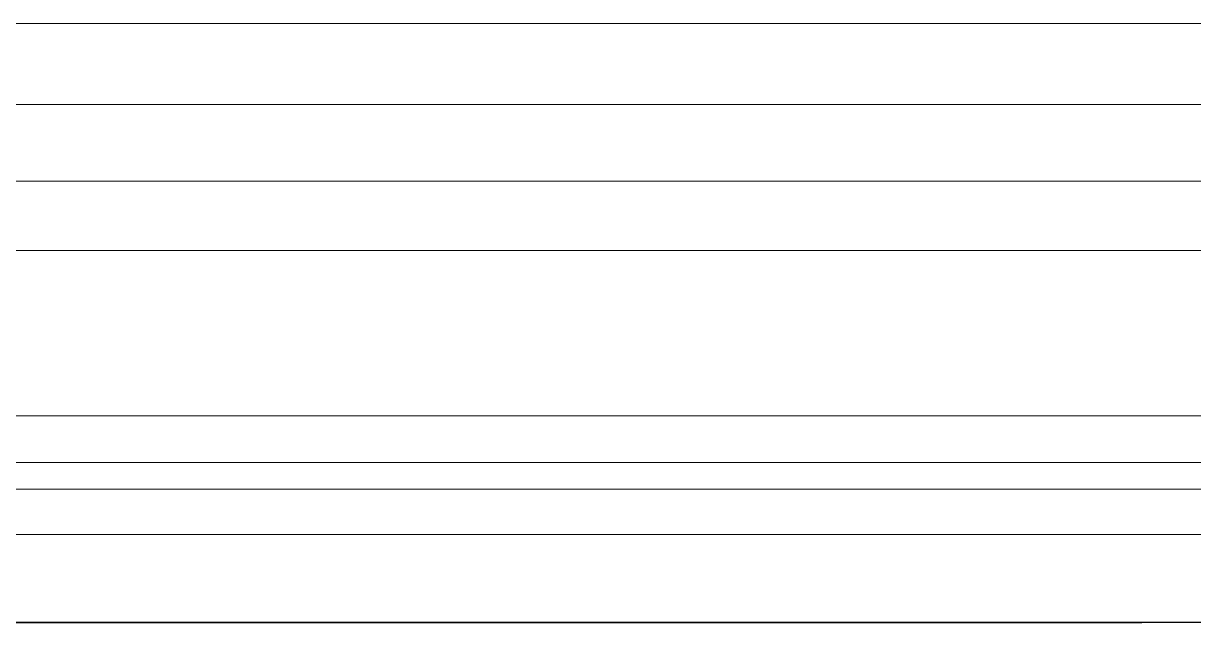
# Model space of a CAD drawing. Header units: millimetres. Extents: x -9564 to 494436, y -140371 to 4257.
# Drawn here: x 129635 to 131074, y -10449 to -9711 of the extents above; entities that cross this region are included whole.
import ezdxf

# ---------------------------------------------------------------- set-up
doc = ezdxf.new("R2010")
doc.units = ezdxf.units.MM
doc.header["$MEASUREMENT"] = 0
doc.layers.add('09-Arsiran', color=8, linetype='Continuous', lineweight=5)

msp = doc.modelspace()

# ---------------------------------------------------------------- linework, layer by layer
for p, q in [((136385.5384, -10448.8928, 0), (126915.5987, -10448.8928, 0)), ((129460.5382, -10448.8928, 0), (131010.5887, -10448.8928, 0))]:
    msp.add_line(p, q)
at = {"layer": '09-Arsiran'}
for p, q in [((136591.9134, -9711.3929, 0), (126915.5987, -9711.3929, 0)), ((136591.9134, -9811.3929, 0), (126915.5987, -9811.3929, 0)), ((136547.9915, -9905.5472, 0), (126915.5987, -9905.5472, 0)), ((136552.7249, -9990.8856, 0), (126915.5987, -9990.8856, 0)), ((136497.9283, -10194.2241, 0), (126915.5987, -10194.2241, 0)), ((136477.5035, -10251.8266, 0), (126915.5987, -10251.8266, 0)), ((136480.9938, -10284.8079, 0), (126915.5987, -10284.8079, 0)), ((136478.3426, -10340.6454, 0), (126915.5987, -10340.6454, 0))]:
    msp.add_line(p, q, dxfattribs=at)

doc.saveas('drawing.dxf')
